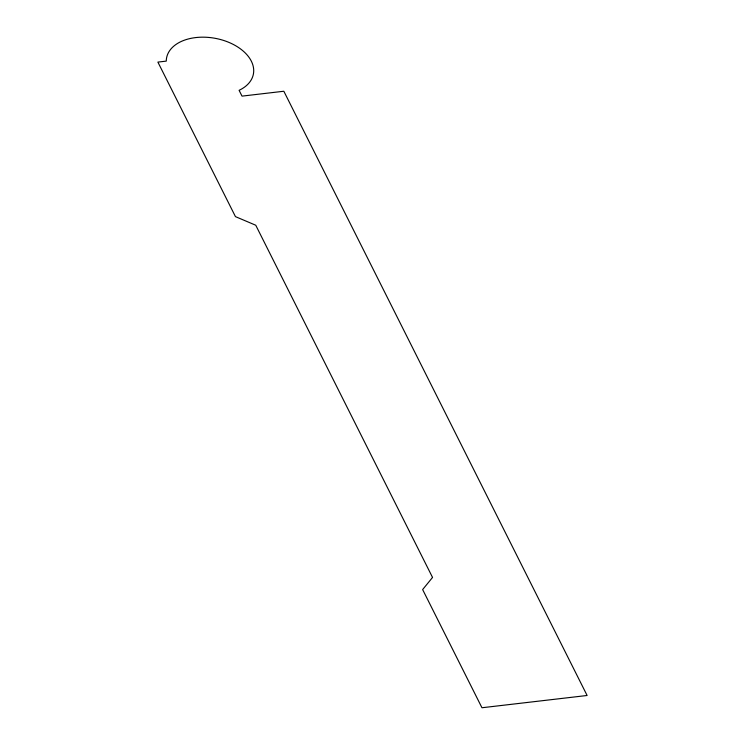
<?xml version="1.0" encoding="UTF-8"?>
<svg xmlns="http://www.w3.org/2000/svg" width="745" height="745" viewBox="0 0 745 745"><rect width="100%" height="100%" fill="white"/><g stroke="black" fill="none" stroke-linecap="round" stroke-linejoin="round"><path stroke-width="1.12" d="M432.538 577.44L422.638 589.574L481.959 707.75L587.116 695.485L283.836 91.244L242.013 96.124L239.098 90.313A44.151 28.142 10.4 0 0 227.979 42.009A44.151 28.142 10.4 0 0 166.265 61.118L157.884 62.096L235.448 216.627L255.758 225.241L432.538 577.44"/></g></svg>
